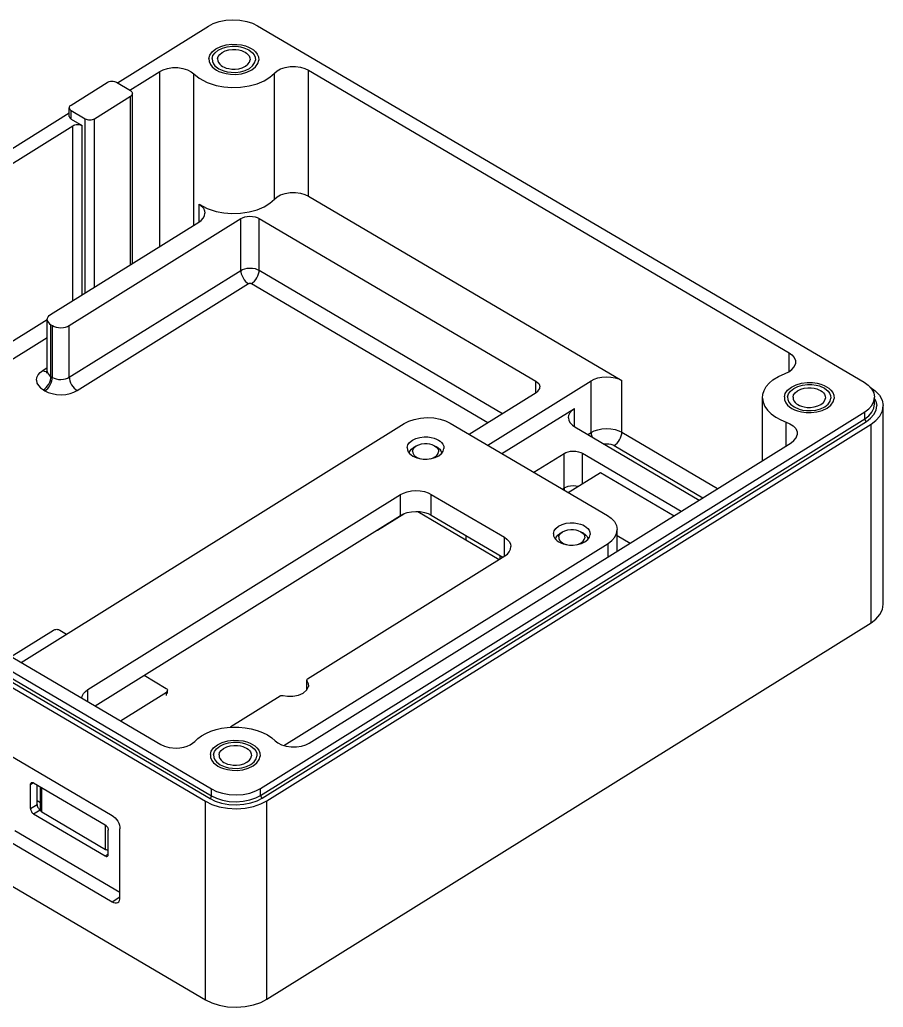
# Model space of a CAD drawing. Header units: millimetres. Extents: x -60 to 60, y -36 to 55.
# Drawn here: x -19.8 to 59.8, y -36.2 to 54.9 of the extents above; entities that cross this region are included whole.
import ezdxf

# ---------------------------------------------------------------- set-up
doc = ezdxf.new("R2010")
doc.units = ezdxf.units.MM
doc.layers.add('VISIBLE', color=7, linetype='Continuous')

msp = doc.modelspace()

# ---------------------------------------------------------------- linework, layer by layer
at = {"layer": 'VISIBLE'}
for p, q in [((-1.96, 54.495), (-1.422, 54.681)), ((-1.422, 54.681), (-0.81, 54.805)), ((-0.81, 54.805), (-0.155, 54.852)), ((-0.155, 54.852), (0.501, 54.816)), ((0.501, 54.816), (1.119, 54.704)), ((1.119, 54.704), (1.666, 54.527)), ((-10.804, 49.03), (-2.404, 54.264)), ((-2.404, 54.264), (-1.96, 54.495)), ((1.666, 54.527), (2.121, 54.304)), ((2.121, 54.304), (58.075, 21.417)), ((-2.061, 51.898), (-1.717, 52.173)), ((-1.801, 51.807), (-1.502, 52.047)), ((-1.717, 52.173), (-1.272, 52.389)), ((-1.502, 52.047), (-1.115, 52.235)), ((-1.272, 52.389), (-0.769, 52.529)), ((-1.143, 51.836), (-0.853, 51.977)), ((-1.115, 52.235), (-0.678, 52.356)), ((-0.853, 51.977), (-0.525, 52.068)), ((-0.769, 52.529), (-0.257, 52.591)), ((-0.678, 52.356), (-0.232, 52.41)), ((-0.525, 52.068), (-0.191, 52.108)), ((-0.257, 52.591), (0.225, 52.584)), ((-0.232, 52.41), (0.187, 52.404)), ((-0.191, 52.108), (0.123, 52.104)), ((0.123, 52.104), (0.401, 52.066)), ((0.187, 52.404), (0.556, 52.354)), ((0.225, 52.584), (0.65, 52.526)), ((0.401, 52.066), (0.635, 52.006)), ((0.556, 52.354), (0.869, 52.273)), ((0.635, 52.006), (0.826, 51.933)), ((0.65, 52.526), (1.009, 52.434)), ((0.826, 51.933), (0.978, 51.855)), ((0.869, 52.273), (1.326, 52.072)), ((1.009, 52.434), (1.302, 52.322)), ((1.302, 52.322), (1.535, 52.202)), ((1.326, 52.072), (1.672, 51.801)), ((1.535, 52.202), (1.74, 52.065)), ((1.74, 52.065), (1.933, 51.891)), ((-2.364, 51.278), (-2.277, 51.589)), ((-2.364, 51.278), (-2.339, 50.987)), ((-2.277, 51.589), (-2.061, 51.898)), ((-2.064, 51.268), (-1.989, 51.539)), ((-2.064, 51.268), (-2.043, 51.015)), ((-2.043, 51.015), (-1.949, 50.793)), ((-1.989, 51.539), (-1.801, 51.807)), ((-1.565, 51.252), (-1.509, 51.455)), ((-1.565, 51.252), (-1.549, 51.062)), ((-1.549, 51.062), (-1.478, 50.895)), ((-1.509, 51.455), (-1.367, 51.656)), ((-1.367, 51.656), (-1.143, 51.836)), ((0.978, 51.855), (1.111, 51.765)), ((1.111, 51.765), (1.237, 51.652)), ((1.237, 51.652), (1.344, 51.512)), ((1.344, 51.512), (1.414, 51.345)), ((1.374, 50.952), (1.431, 51.155)), ((1.414, 51.345), (1.431, 51.155)), ((1.672, 51.801), (1.814, 51.615)), ((1.814, 51.615), (1.908, 51.392)), ((1.854, 50.868), (1.93, 51.139)), ((1.908, 51.392), (1.93, 51.139)), ((1.933, 51.891), (2.096, 51.676)), ((2.096, 51.676), (2.205, 51.421)), ((2.143, 50.818), (2.229, 51.13)), ((2.205, 51.421), (2.229, 51.13)), ((-6.895, 50.076), (-6.578, 50.237)), ((-6.578, 50.237), (-6.18, 50.362)), ((-6.18, 50.362), (-5.721, 50.433)), ((-5.721, 50.433), (-5.233, 50.435)), ((-5.233, 50.435), (-4.759, 50.366)), ((-4.759, 50.366), (-4.338, 50.235)), ((-4.338, 50.235), (-3.998, 50.058)), ((-2.339, 50.987), (-2.231, 50.731)), ((-2.231, 50.731), (-2.068, 50.517)), ((-2.068, 50.517), (-1.875, 50.343)), ((-1.949, 50.793), (-1.807, 50.606)), ((-1.875, 50.343), (-1.67, 50.205)), ((-1.807, 50.606), (-1.461, 50.335)), ((-1.67, 50.205), (-1.437, 50.085)), ((-1.478, 50.895), (-1.372, 50.756)), ((-1.461, 50.335), (-1.003, 50.134)), ((-1.372, 50.756), (-1.246, 50.642)), ((-1.246, 50.642), (-1.112, 50.552)), ((-1.112, 50.552), (-0.96, 50.474)), ((-1.003, 50.134), (-0.691, 50.054)), ((-0.96, 50.474), (-0.769, 50.401)), ((-0.769, 50.401), (-0.535, 50.341)), ((-0.535, 50.341), (-0.258, 50.303)), ((-0.258, 50.303), (0.056, 50.299)), ((0.056, 50.299), (0.39, 50.339)), ((0.39, 50.339), (0.718, 50.43)), ((0.543, 50.051), (0.98, 50.173)), ((0.718, 50.43), (1.009, 50.571)), ((0.98, 50.173), (1.367, 50.36)), ((1.009, 50.571), (1.233, 50.751)), ((1.137, 50.018), (1.583, 50.234)), ((1.233, 50.751), (1.374, 50.952)), ((1.367, 50.36), (1.666, 50.6)), ((1.583, 50.234), (1.926, 50.51)), ((1.666, 50.6), (1.854, 50.868)), ((1.926, 50.51), (2.143, 50.818)), ((3.677, 49.924), (3.917, 50.128)), ((3.917, 50.128), (4.248, 50.311)), ((4.248, 50.311), (4.663, 50.45)), ((4.663, 50.45), (5.134, 50.527)), ((5.134, 50.527), (5.621, 50.533)), ((5.621, 50.533), (6.084, 50.471)), ((6.084, 50.471), (6.487, 50.352)), ((6.487, 50.352), (6.812, 50.197)), ((6.812, 38.575), (6.812, 50.197)), ((6.812, 50.197), (51.154, 24.135)), ((-9.656, 48.356), (-6.895, 50.076)), ((-6.895, 33.936), (-6.895, 50.076)), ((-3.998, 50.058), (-3.748, 49.859)), ((-3.748, 35.897), (-3.748, 49.859)), ((-3.748, 49.859), (-3.253, 49.456)), ((-3.253, 49.456), (-2.537, 49.074)), ((-1.437, 50.085), (-1.144, 49.974)), ((-1.144, 49.974), (-0.785, 49.881)), ((-0.785, 49.881), (-0.359, 49.823)), ((-0.691, 50.054), (-0.321, 50.003)), ((-0.359, 49.823), (0.122, 49.816)), ((-0.321, 50.003), (0.097, 49.997)), ((0.097, 49.997), (0.543, 50.051)), ((0.122, 49.816), (0.634, 49.878)), ((0.634, 49.878), (1.137, 50.018)), ((2.077, 48.948), (2.727, 49.226)), ((2.727, 49.226), (3.264, 49.559)), ((3.264, 49.559), (3.677, 49.924)), ((3.677, 38.301), (3.677, 49.924)), ((-15.08, 46.988), (-11.736, 49.072)), ((-11.736, 49.072), (-11.653, 49.115)), ((-11.653, 49.115), (-11.552, 49.15)), ((-11.552, 49.15), (-11.437, 49.173)), ((-11.437, 49.173), (-11.314, 49.182)), ((-11.314, 49.182), (-11.191, 49.175)), ((-11.191, 49.175), (-11.075, 49.154)), ((-11.075, 49.154), (-10.973, 49.121)), ((-10.973, 49.121), (-10.887, 49.08)), ((-10.887, 49.08), (-9.596, 48.321)), ((-9.596, 48.321), (-9.525, 48.27)), ((-2.537, 49.074), (-1.7, 48.796)), ((-1.7, 48.796), (-1.002, 48.664)), ((-1.002, 48.664), (-0.24, 48.603)), ((-0.24, 48.603), (0.554, 48.629)), ((0.554, 48.629), (1.341, 48.745)), ((1.341, 48.745), (2.077, 48.948)), ((-12.928, 45.723), (-9.584, 47.807)), ((-9.584, 47.807), (-9.515, 47.859)), ((-9.584, 32.261), (-9.584, 47.807)), ((-9.525, 48.27), (-9.467, 48.209)), ((-9.515, 47.859), (-9.46, 47.921)), ((-9.467, 48.209), (-9.429, 48.14)), ((-9.46, 47.921), (-9.425, 47.991)), ((-9.429, 48.14), (-9.414, 48.065)), ((-9.425, 47.991), (-9.414, 48.065)), ((-9.414, 34.93), (-9.414, 48.065)), ((-15.25, 46.73), (-15.239, 46.804)), ((-15.25, 45.934), (-15.25, 46.73)), ((-15.25, 46.73), (-15.235, 46.656)), ((-15.239, 46.804), (-15.204, 46.875)), ((-15.235, 46.656), (-15.197, 46.586)), ((-15.204, 46.875), (-15.149, 46.937)), ((-15.197, 46.586), (-15.139, 46.525)), ((-15.149, 46.937), (-15.08, 46.988)), ((-15.139, 46.525), (-15.068, 46.475)), ((-15.068, 45.679), (-15.068, 46.475)), ((-15.068, 46.475), (-13.776, 45.716)), ((-58.141, 19.534), (-15.25, 46.26)), ((-15.25, 45.934), (-15.235, 45.86)), ((-15.235, 45.86), (-15.197, 45.79)), ((-15.197, 45.79), (-15.139, 45.729)), ((-15.139, 45.729), (-15.068, 45.679)), ((-15.068, 45.679), (-14.063, 45.088)), ((-13.776, 29.649), (-13.776, 45.716)), ((-13.776, 45.716), (-13.691, 45.674)), ((-13.691, 45.674), (-13.589, 45.641)), ((-13.589, 45.641), (-13.473, 45.62)), ((-13.473, 45.62), (-13.35, 45.613)), ((-13.35, 45.613), (-13.227, 45.622)), ((-13.227, 45.622), (-13.112, 45.645)), ((-13.112, 45.645), (-13.011, 45.68)), ((-13.011, 45.68), (-12.928, 45.723)), ((-12.928, 30.177), (-12.928, 45.723)), ((-51.354, 22.373), (-14.912, 45.081)), ((-14.912, 45.081), (-14.829, 45.124)), ((-14.912, 28.941), (-14.912, 45.081)), ((-14.829, 45.124), (-14.728, 45.159)), ((-14.728, 45.159), (-14.613, 45.182)), ((-14.613, 45.182), (-14.49, 45.191)), ((-14.49, 45.191), (-14.367, 45.184)), ((-14.367, 45.184), (-14.251, 45.163)), ((-14.251, 45.163), (-14.149, 45.13)), ((-14.149, 45.13), (-14.063, 45.088)), ((-14.063, 29.47), (-14.063, 45.088)), ((3.264, 37.936), (3.677, 38.301)), ((3.677, 38.301), (3.917, 38.506)), ((3.917, 38.506), (4.248, 38.688)), ((4.248, 38.688), (4.663, 38.827)), ((4.663, 38.827), (5.134, 38.904)), ((5.134, 38.904), (5.621, 38.91)), ((5.621, 38.91), (6.084, 38.848)), ((6.084, 38.848), (6.487, 38.73)), ((6.487, 38.73), (6.812, 38.575)), ((6.812, 38.575), (35.726, 21.58)), ((-3.253, 36.212), (-3.253, 37.833)), ((-3.253, 37.833), (-3.04, 37.663)), ((-3.253, 37.833), (-2.537, 37.451)), ((-3.04, 37.663), (-2.873, 37.462)), ((-2.873, 37.462), (-2.767, 37.237)), ((-2.537, 37.451), (-1.7, 37.174)), ((2.077, 37.325), (2.727, 37.603)), ((2.727, 37.603), (3.264, 37.936)), ((-15.243, 26.65), (0.573, 36.505)), ((-3.077, 36.342), (-2.899, 36.54)), ((-2.899, 36.54), (-2.78, 36.762)), ((-2.78, 36.762), (-2.735, 36.999)), ((-2.767, 37.237), (-2.735, 36.999)), ((-1.7, 37.174), (-1.002, 37.041)), ((-1.002, 37.041), (-0.24, 36.981)), ((-0.24, 36.981), (0.554, 37.006)), ((0.554, 37.006), (1.341, 37.122)), ((0.573, 36.505), (0.739, 36.591)), ((0.573, 31.729), (0.573, 36.505)), ((0.739, 36.591), (0.941, 36.661)), ((0.941, 36.661), (1.17, 36.708)), ((1.17, 36.708), (1.416, 36.725)), ((1.341, 37.122), (2.077, 37.325)), ((1.416, 36.725), (1.662, 36.712)), ((1.662, 36.712), (1.894, 36.67)), ((1.894, 36.67), (2.099, 36.603)), ((2.099, 36.603), (2.27, 36.52)), ((2.27, 31.744), (2.27, 36.52)), ((2.27, 36.52), (27.807, 21.51)), ((-16.964, 27.662), (-3.3, 36.177)), ((-3.3, 36.177), (-3.077, 36.342)), ((-9.414, 32.367), (-9.414, 34.93)), ((0.739, 31.815), (0.941, 31.885)), ((0.941, 31.885), (1.17, 31.931)), ((1.17, 31.931), (1.416, 31.949)), ((1.416, 31.949), (1.662, 31.936)), ((1.662, 31.936), (1.894, 31.893)), ((1.894, 31.893), (2.099, 31.827)), ((-15.243, 21.874), (0.573, 31.729)), ((0.573, 31.729), (0.739, 31.815)), ((0.573, 31.729), (0.585, 31.577)), ((0.585, 31.577), (0.623, 31.406)), ((0.623, 31.406), (0.69, 31.224)), ((0.69, 31.224), (0.783, 31.042)), ((0.783, 31.042), (0.897, 30.871)), ((1.954, 30.881), (2.065, 31.054)), ((2.065, 31.054), (2.156, 31.237)), ((2.099, 31.827), (2.27, 31.744)), ((2.156, 31.237), (2.221, 31.42)), ((2.221, 31.42), (2.258, 31.591)), ((2.258, 31.591), (2.27, 31.744)), ((2.27, 31.744), (24.724, 18.546)), ((-14.525, 20.656), (1.29, 30.511)), ((0.897, 30.871), (1.026, 30.722)), ((1.026, 30.722), (1.159, 30.601)), ((1.159, 30.601), (1.29, 30.511)), ((1.29, 30.511), (1.318, 30.525)), ((1.318, 30.525), (1.351, 30.537)), ((1.351, 30.537), (1.39, 30.545)), ((1.39, 30.545), (1.431, 30.548)), ((1.431, 30.548), (1.472, 30.545)), ((1.472, 30.545), (1.51, 30.538)), ((1.51, 30.538), (1.544, 30.527)), ((1.544, 30.527), (1.573, 30.513)), ((1.573, 30.513), (1.7, 30.606)), ((1.573, 30.513), (23.369, 17.702)), ((1.7, 30.606), (1.829, 30.729)), ((1.829, 30.729), (1.954, 30.881)), ((-17.275, 27.189), (-17.255, 27.325)), ((-17.255, 27.325), (-17.191, 27.454)), ((-17.191, 27.454), (-17.091, 27.568)), ((-17.091, 27.568), (-16.964, 27.662)), ((-26.121, 21.697), (-17.272, 27.211)), ((-17.275, 22.412), (-17.275, 27.189)), ((-17.275, 27.189), (-17.248, 27.052)), ((-17.248, 27.052), (-17.178, 26.925)), ((-17.178, 26.925), (-17.072, 26.813)), ((-17.072, 26.813), (-16.942, 26.721)), ((-16.942, 21.944), (-16.942, 26.721)), ((-16.942, 26.721), (-16.798, 26.636)), ((-16.798, 21.86), (-16.798, 26.636)), ((-16.798, 26.636), (-16.642, 26.56)), ((-16.642, 26.56), (-16.454, 26.499)), ((-16.454, 26.499), (-16.241, 26.461)), ((-16.241, 26.461), (-16.016, 26.448)), ((-16.016, 26.448), (-15.791, 26.465)), ((-15.791, 26.465), (-15.58, 26.507)), ((-15.58, 26.507), (-15.395, 26.571)), ((-15.395, 26.571), (-15.243, 26.65)), ((-15.243, 21.874), (-15.243, 26.65)), ((-24.825, 20.84), (-17.275, 25.544)), ((51.154, 22.402), (51.154, 24.135)), ((51.154, 24.135), (51.42, 23.942)), ((51.42, 23.942), (51.627, 23.702)), ((51.627, 23.702), (51.744, 23.424)), ((51.416, 22.587), (51.634, 22.842)), ((51.634, 22.842), (51.748, 23.129)), ((51.744, 23.424), (51.748, 23.129)), ((-18.275, 21.607), (-18.237, 21.868)), ((-18.237, 21.868), (-18.114, 22.113)), ((-18.114, 22.113), (-17.923, 22.331)), ((-17.923, 22.331), (-17.682, 22.511)), ((-17.682, 22.511), (-17.275, 22.765)), ((-17.682, 22.511), (-17.551, 22.448)), ((-17.551, 22.448), (-17.418, 22.412)), ((-17.418, 22.412), (-17.289, 22.41)), ((-17.341, 22.28), (-17.293, 22.349)), ((-17.334, 22.326), (-17.287, 22.363)), ((-17.324, 22.264), (-17.278, 22.389)), ((-17.292, 22.267), (-17.275, 22.412)), ((-17.289, 22.41), (-17.275, 22.415)), ((-17.275, 22.412), (-17.248, 22.276)), ((-17.248, 22.276), (-17.178, 22.149)), ((-17.178, 22.149), (-17.072, 22.037)), ((-17.072, 22.037), (-16.942, 21.944)), ((-16.953, 21.792), (-16.942, 21.944)), ((-16.942, 21.944), (-16.798, 21.86)), ((-16.81, 21.708), (-16.798, 21.86)), ((-16.798, 21.86), (-16.642, 21.784)), ((-15.395, 21.795), (-15.243, 21.874)), ((-15.243, 21.874), (-15.231, 21.722)), ((33.512, 21.815), (33.894, 21.892)), ((33.894, 21.892), (34.304, 21.922)), ((34.304, 21.922), (34.714, 21.9)), ((34.714, 21.9), (35.1, 21.829)), ((49.661, 21.63), (50.184, 21.96)), ((50.184, 21.96), (50.794, 22.23)), ((50.794, 22.23), (51.125, 22.381)), ((51.125, 22.381), (51.416, 22.587)), ((-18.275, 21.607), (-18.224, 21.347)), ((-18.224, 21.347), (-18.09, 21.104)), ((-18.09, 21.104), (-17.888, 20.89)), ((-17.382, 20.93), (-17.257, 21.081)), ((-17.257, 21.081), (-17.146, 21.254)), ((-17.238, 20.845), (-17.114, 20.997)), ((-17.146, 21.254), (-17.055, 21.438)), ((-17.114, 20.997), (-17.002, 21.17)), ((-17.055, 21.438), (-16.99, 21.621)), ((-17.002, 21.17), (-16.912, 21.354)), ((-16.99, 21.621), (-16.953, 21.792)), ((-16.912, 21.354), (-16.847, 21.536)), ((-16.847, 21.536), (-16.81, 21.708)), ((-16.642, 21.784), (-16.454, 21.723)), ((-16.454, 21.723), (-16.241, 21.684)), ((-16.241, 21.684), (-16.016, 21.672)), ((-16.016, 21.672), (-15.791, 21.688)), ((-15.791, 21.688), (-15.58, 21.731)), ((-15.58, 21.731), (-15.395, 21.795)), ((-15.231, 21.722), (-15.192, 21.551)), ((-15.192, 21.551), (-15.126, 21.369)), ((-15.126, 21.369), (-15.032, 21.187)), ((-15.032, 21.187), (-14.918, 21.017)), ((-14.918, 21.017), (-14.789, 20.867)), ((23.357, 15.61), (32.898, 21.555)), ((27.807, 20.467), (27.807, 21.51)), ((27.807, 21.51), (27.95, 21.409)), ((27.95, 21.409), (28.066, 21.287)), ((28.066, 21.287), (28.142, 21.148)), ((28.142, 21.148), (28.171, 20.999)), ((28.149, 20.85), (28.171, 20.999)), ((32.898, 21.555), (33.176, 21.699)), ((32.898, 16.778), (32.898, 21.555)), ((33.176, 21.699), (33.512, 21.815)), ((35.1, 21.829), (35.442, 21.719)), ((35.442, 21.719), (35.726, 21.58)), ((35.726, 16.803), (35.726, 21.58)), ((48.861, 20.67), (49.054, 21.012)), ((49.054, 21.012), (49.324, 21.335)), ((49.324, 21.335), (49.661, 21.63)), ((51.023, 20.697), (51.367, 20.972)), ((51.367, 20.972), (51.812, 21.188)), ((51.582, 20.846), (51.969, 21.034)), ((51.812, 21.188), (52.315, 21.328)), ((51.969, 21.034), (52.407, 21.155)), ((52.315, 21.328), (52.828, 21.39)), ((52.407, 21.155), (52.852, 21.209)), ((52.828, 21.39), (53.309, 21.383)), ((52.852, 21.209), (53.271, 21.203)), ((53.271, 21.203), (53.641, 21.153)), ((53.309, 21.383), (53.734, 21.325)), ((53.641, 21.153), (53.953, 21.072)), ((53.734, 21.325), (54.093, 21.233)), ((53.953, 21.072), (54.41, 20.871)), ((54.093, 21.233), (54.386, 21.121)), ((54.386, 21.121), (54.619, 21.001)), ((54.619, 21.001), (54.824, 20.863)), ((58.075, 21.417), (58.455, 21.148)), ((58.455, 21.148), (58.763, 20.823)), ((58.617, 20.977), (58.632, 20.968)), ((58.632, 20.968), (59.108, 20.632)), ((-17.888, 20.89), (-17.638, 20.714)), ((-17.638, 20.714), (-17.511, 20.806)), ((-17.638, 20.714), (-17.495, 20.63)), ((-17.511, 20.806), (-17.382, 20.93)), ((-17.495, 20.63), (-17.368, 20.722)), ((-17.495, 20.63), (-17.196, 20.484)), ((-17.368, 20.722), (-17.238, 20.845)), ((-17.196, 20.484), (-16.838, 20.368)), ((-16.838, 20.368), (-16.432, 20.294)), ((-16.432, 20.294), (-16.001, 20.271)), ((-16.001, 20.271), (-15.571, 20.301)), ((-15.571, 20.301), (-15.17, 20.383)), ((-15.17, 20.383), (-14.817, 20.505)), ((-14.817, 20.505), (-14.525, 20.656)), ((-14.789, 20.867), (-14.656, 20.746)), ((-14.656, 20.746), (-14.525, 20.656)), ((21.635, 16.621), (27.832, 20.483)), ((27.832, 20.483), (27.97, 20.586)), ((27.97, 20.586), (28.079, 20.71)), ((28.079, 20.71), (28.149, 20.85)), ((48.718, 19.95), (48.749, 20.318)), ((48.749, 20.318), (48.861, 20.67)), ((50.72, 20.077), (50.807, 20.388)), ((50.72, 20.077), (50.745, 19.786)), ((50.807, 20.388), (51.023, 20.697)), ((51.02, 20.067), (51.095, 20.338)), ((51.02, 20.067), (51.041, 19.814)), ((51.095, 20.338), (51.283, 20.606)), ((51.283, 20.606), (51.582, 20.846)), ((51.519, 20.051), (51.576, 20.254)), ((51.519, 20.051), (51.535, 19.861)), ((51.576, 20.254), (51.717, 20.455)), ((51.717, 20.455), (51.941, 20.635)), ((51.941, 20.635), (52.231, 20.776)), ((52.231, 20.776), (52.559, 20.867)), ((52.559, 20.867), (52.893, 20.907)), ((52.893, 20.907), (53.207, 20.903)), ((53.207, 20.903), (53.485, 20.865)), ((53.485, 20.865), (53.719, 20.805)), ((53.719, 20.805), (53.91, 20.732)), ((53.91, 20.732), (54.062, 20.654)), ((54.062, 20.654), (54.196, 20.564)), ((54.196, 20.564), (54.322, 20.451)), ((54.322, 20.451), (54.428, 20.311)), ((54.41, 20.871), (54.756, 20.6)), ((54.428, 20.311), (54.499, 20.144)), ((54.499, 20.144), (54.515, 19.954)), ((54.756, 20.6), (54.898, 20.413)), ((54.824, 20.863), (55.017, 20.69)), ((54.898, 20.413), (54.993, 20.191)), ((54.993, 20.191), (55.014, 19.938)), ((55.017, 20.69), (55.18, 20.475)), ((55.18, 20.475), (55.289, 20.219)), ((55.289, 20.219), (55.314, 19.928)), ((58.763, 20.823), (58.967, 20.452)), ((58.967, 20.452), (59.045, 20.056)), ((58.986, 19.658), (59.045, 20.056)), ((59.045, 19.419), (59.045, 20.056)), ((59.108, 20.632), (59.493, 20.225)), ((59.493, 20.225), (59.748, 19.762)), ((48.717, 15.865), (48.718, 19.95)), ((48.718, 19.95), (48.777, 19.571)), ((48.777, 19.571), (48.93, 19.193)), ((48.93, 19.193), (49.179, 18.829)), ((50.745, 19.786), (50.854, 19.53)), ((50.854, 19.53), (51.017, 19.315)), ((51.017, 19.315), (51.21, 19.142)), ((51.041, 19.814), (51.136, 19.592)), ((51.136, 19.592), (51.278, 19.405)), ((51.21, 19.142), (51.415, 19.004)), ((51.278, 19.405), (51.624, 19.134)), ((51.535, 19.861), (51.606, 19.694)), ((51.606, 19.694), (51.712, 19.554)), ((51.624, 19.134), (52.081, 18.933)), ((51.712, 19.554), (51.838, 19.441)), ((51.838, 19.441), (51.972, 19.351)), ((51.972, 19.351), (52.124, 19.273)), ((52.124, 19.273), (52.315, 19.2)), ((52.315, 19.2), (52.549, 19.14)), ((52.549, 19.14), (52.827, 19.102)), ((53.141, 19.098), (53.475, 19.138)), ((53.475, 19.138), (53.803, 19.229)), ((53.803, 19.229), (54.093, 19.37)), ((54.065, 18.971), (54.452, 19.159)), ((54.093, 19.37), (54.317, 19.55)), ((54.317, 19.55), (54.458, 19.751)), ((54.452, 19.159), (54.751, 19.399)), ((54.458, 19.751), (54.515, 19.954)), ((54.667, 19.033), (55.011, 19.308)), ((54.751, 19.399), (54.939, 19.667)), ((54.939, 19.667), (55.014, 19.938)), ((55.011, 19.308), (55.227, 19.617)), ((55.227, 19.617), (55.314, 19.928)), ((58.508, 18.954), (58.8, 19.284)), ((58.8, 19.284), (58.986, 19.658)), ((58.986, 19.022), (59.045, 19.419)), ((59.045, 19.896), (59.162, 19.682)), ((59.045, 19.419), (59.048, 19.39)), ((59.162, 19.682), (59.245, 19.261)), ((59.183, 18.839), (59.245, 19.261)), ((59.748, 19.762), (59.845, 19.267)), ((59.772, 18.77), (59.845, 19.267)), ((59.845, 0.957), (59.845, 19.267)), ((2.404, -16.052), (58.141, 18.678)), ((24.672, 14.837), (31.365, 19.008)), ((30.8, 18.147), (30.837, 18.395)), ((30.837, 18.395), (30.953, 18.629)), ((30.953, 18.629), (31.136, 18.835)), ((31.136, 18.835), (31.365, 19.008)), ((31.365, 17.325), (31.365, 19.008)), ((49.179, 18.829), (49.515, 18.492)), ((49.515, 18.492), (49.926, 18.193)), ((51.415, 19.004), (51.648, 18.884)), ((51.648, 18.884), (51.941, 18.772)), ((51.941, 18.772), (52.3, 18.68)), ((52.081, 18.933), (52.393, 18.853)), ((52.3, 18.68), (52.725, 18.622)), ((52.393, 18.853), (52.763, 18.802)), ((52.725, 18.622), (53.206, 18.615)), ((52.763, 18.802), (53.182, 18.796)), ((52.827, 19.102), (53.141, 19.098)), ((53.182, 18.796), (53.627, 18.85)), ((53.206, 18.615), (53.719, 18.677)), ((53.627, 18.85), (54.065, 18.971)), ((53.719, 18.677), (54.222, 18.817)), ((54.222, 18.817), (54.667, 19.033)), ((58.141, 18.678), (58.508, 18.954)), ((58.141, 18.041), (58.141, 18.678)), ((58.141, 18.041), (58.508, 18.317)), ((58.508, 18.317), (58.8, 18.648)), ((58.674, 18.09), (58.985, 18.442)), ((58.8, 18.648), (58.986, 19.022)), ((58.985, 18.442), (59.183, 18.839)), ((59.174, 17.889), (59.539, 18.303)), ((59.539, 18.303), (59.772, 18.77)), ((-19.682, -4.421), (15.66, 17.602)), ((2.404, -16.689), (58.141, 18.041)), ((2.548, -16.933), (58.284, 17.798)), ((2.978, -17.186), (58.715, 17.545)), ((15.66, 17.602), (16.077, 17.818)), ((16.077, 17.818), (16.581, 17.993)), ((16.581, 17.993), (17.155, 18.109)), ((17.155, 18.109), (17.769, 18.153)), ((17.769, 18.153), (18.384, 18.12)), ((18.384, 18.12), (18.964, 18.014)), ((18.964, 18.014), (19.476, 17.848)), ((19.476, 17.848), (19.903, 17.64)), ((19.903, 17.64), (34.393, 9.123)), ((30.8, 18.147), (30.849, 17.899)), ((30.849, 17.899), (30.976, 17.667)), ((30.976, 17.667), (31.169, 17.464)), ((31.169, 17.464), (31.407, 17.296)), ((49.926, 18.193), (50.395, 17.94)), ((50.395, 17.94), (50.903, 17.736)), ((50.903, 15.558), (50.903, 17.736)), ((50.903, 17.736), (51.24, 17.591)), ((51.24, 17.591), (51.541, 17.391)), ((51.541, 17.391), (51.771, 17.14)), ((58.141, 18.041), (58.143, 18.011)), ((58.143, 18.011), (58.151, 17.977)), ((58.151, 17.977), (58.164, 17.941)), ((58.164, 17.941), (58.183, 17.904)), ((58.183, 17.904), (58.206, 17.87)), ((58.206, 17.87), (58.231, 17.84)), ((58.231, 17.84), (58.258, 17.816)), ((58.258, 17.816), (58.284, 17.798)), ((58.284, 17.798), (58.674, 18.09)), ((58.715, 17.545), (59.174, 17.889)), ((58.715, -0.765), (58.715, 17.545)), ((-58.075, 16.795), (-2.121, -16.092)), ((31.407, 17.296), (42.875, 10.555)), ((32.602, 16.594), (32.898, 16.778)), ((32.898, 16.778), (33.176, 16.922)), ((32.898, 16.778), (32.91, 16.626)), ((32.91, 16.626), (32.948, 16.456)), ((32.948, 16.456), (32.979, 16.372)), ((33.176, 16.922), (33.512, 17.039)), ((33.512, 17.039), (33.894, 17.116)), ((33.894, 17.116), (34.304, 17.145)), ((34.304, 17.145), (34.714, 17.123)), ((34.714, 17.123), (35.1, 17.053)), ((35.1, 17.053), (35.442, 16.942)), ((35.442, 16.942), (35.726, 16.803)), ((35.613, 16.297), (35.677, 16.48)), ((35.677, 16.48), (35.715, 16.651)), ((35.715, 16.651), (35.726, 16.803)), ((35.726, 16.803), (44.564, 11.608)), ((51.771, 17.14), (51.899, 16.855)), ((51.806, 16.28), (51.909, 16.56)), ((51.899, 16.855), (51.909, 16.56)), ((-58.632, 15.652), (-2.678, -17.236)), ((-58.214, 15.912), (-2.26, -16.975)), ((-58.075, 16.158), (-2.121, -16.729)), ((6.895, -11.864), (51.354, 15.839)), ((15.927, 15.406), (15.991, 15.637)), ((15.991, 15.637), (16.151, 15.864)), ((16.151, 15.864), (16.405, 16.068)), ((16.405, 16.068), (16.734, 16.228)), ((16.548, 15.427), (16.763, 15.539)), ((16.584, 15.395), (16.763, 15.539)), ((16.734, 16.228), (17.105, 16.331)), ((16.763, 15.539), (16.996, 15.652)), ((16.996, 15.652), (17.258, 15.725)), ((17.105, 16.331), (17.484, 16.377)), ((17.258, 15.725), (17.525, 15.757)), ((17.484, 16.377), (17.84, 16.372)), ((17.525, 15.757), (17.777, 15.753)), ((17.777, 15.753), (17.998, 15.723)), ((17.84, 16.372), (18.154, 16.329)), ((17.998, 15.723), (18.186, 15.675)), ((18.154, 16.329), (18.42, 16.261)), ((18.186, 15.675), (18.46, 15.554)), ((18.42, 16.261), (18.636, 16.178)), ((18.46, 15.554), (18.668, 15.391)), ((18.46, 15.554), (18.669, 15.445)), ((18.636, 16.178), (18.809, 16.089)), ((18.809, 16.089), (18.96, 15.988)), ((18.96, 15.988), (19.103, 15.859)), ((19.103, 15.859), (19.223, 15.701)), ((19.223, 15.701), (19.303, 15.512)), ((19.303, 15.512), (19.322, 15.297)), ((34.083, 15.723), (34.114, 15.729)), ((34.114, 15.729), (34.318, 15.744)), ((34.318, 15.744), (34.523, 15.733)), ((34.523, 15.733), (34.716, 15.698)), ((34.716, 15.698), (34.887, 15.643)), ((34.887, 15.643), (35.029, 15.573)), ((35.029, 15.573), (35.156, 15.665)), ((35.029, 15.573), (43.21, 10.765)), ((35.156, 15.665), (35.286, 15.789)), ((35.286, 15.789), (35.411, 15.94)), ((35.411, 15.94), (35.522, 16.113)), ((35.522, 16.113), (35.613, 16.297)), ((48.717, 14.196), (48.717, 15.865)), ((51.354, 15.839), (51.61, 16.036)), ((51.61, 16.036), (51.806, 16.28)), ((15.927, 15.406), (15.945, 15.191)), ((15.945, 15.191), (16.025, 15.002)), ((16.025, 15.002), (16.146, 14.844)), ((16.132, 14.862), (16.183, 15.046)), ((16.146, 14.844), (16.288, 14.715)), ((16.183, 15.046), (16.324, 15.247)), ((16.288, 14.715), (16.44, 14.613)), ((16.324, 15.247), (16.548, 15.427)), ((16.426, 15.072), (16.471, 15.234)), ((16.426, 15.072), (16.439, 14.92)), ((16.439, 14.92), (16.495, 14.786)), ((16.44, 14.613), (16.612, 14.525)), ((16.471, 15.234), (16.584, 15.395)), ((16.495, 14.786), (16.581, 14.675)), ((16.581, 14.675), (16.788, 14.512)), ((18.485, 14.527), (18.664, 14.671)), ((18.515, 14.475), (18.844, 14.635)), ((18.664, 14.671), (18.777, 14.832)), ((18.668, 15.391), (18.753, 15.28)), ((18.669, 15.445), (18.929, 15.242)), ((18.753, 15.28), (18.809, 15.146)), ((18.777, 14.832), (18.822, 14.994)), ((18.809, 15.146), (18.822, 14.994)), ((18.844, 14.635), (19.098, 14.838)), ((18.929, 15.242), (19.035, 15.102)), ((19.035, 15.102), (19.106, 14.936)), ((19.098, 14.838), (19.258, 15.066)), ((19.106, 14.936), (19.112, 14.859)), ((19.258, 15.066), (19.322, 15.297)), ((27.613, 13.108), (30.405, 14.848)), ((30.405, 14.848), (30.571, 14.934)), ((30.405, 11.663), (30.405, 14.848)), ((30.571, 14.934), (30.773, 15.004)), ((30.773, 15.004), (31.003, 15.05)), ((31.003, 15.05), (31.248, 15.068)), ((31.248, 15.068), (31.494, 15.055)), ((31.494, 15.055), (31.726, 15.012)), ((31.726, 15.012), (31.931, 14.946)), ((31.931, 14.946), (32.102, 14.863)), ((32.102, 12.069), (32.102, 14.863)), ((32.102, 14.863), (41.203, 9.514)), ((-51.154, 14.077), (-6.812, -11.985)), ((16.612, 14.525), (16.829, 14.442)), ((16.788, 14.512), (17.063, 14.391)), ((16.829, 14.442), (17.094, 14.374)), ((17.063, 14.391), (17.17, 14.363)), ((17.094, 14.374), (17.408, 14.331)), ((17.408, 14.331), (17.764, 14.326)), ((17.764, 14.326), (18.143, 14.372)), ((18.066, 14.362), (18.253, 14.414)), ((18.143, 14.372), (18.515, 14.475)), ((18.253, 14.414), (18.485, 14.527)), ((30.781, 11.246), (33.752, 13.097)), ((33.752, 13.097), (40.545, 9.104)), ((30.773, 11.82), (31.003, 11.866)), ((31.003, 11.866), (31.248, 11.884)), ((31.248, 11.884), (31.494, 11.87)), ((31.494, 11.87), (31.718, 11.829)), ((-13.52, -6.922), (15.324, 11.051)), ((15.324, 11.051), (15.601, 11.195)), ((15.324, 9.141), (15.324, 11.051)), ((15.601, 11.195), (15.937, 11.312)), ((15.937, 11.312), (16.32, 11.389)), ((16.32, 11.389), (16.729, 11.418)), ((16.729, 11.418), (17.139, 11.396)), ((17.139, 11.396), (17.526, 11.326)), ((17.526, 11.326), (17.867, 11.215)), ((17.867, 11.215), (18.152, 11.076)), ((18.152, 9.166), (18.152, 11.076)), ((18.152, 11.076), (24.895, 7.113)), ((30.243, 11.562), (30.405, 11.663)), ((30.405, 11.663), (30.571, 11.75)), ((30.405, 11.663), (30.417, 11.511)), ((30.417, 11.511), (30.43, 11.452)), ((30.571, 11.75), (30.773, 11.82)), ((-12.868, -8.426), (15.324, 9.141)), ((13.181, 7.77), (15.627, 9.294)), ((15.324, 9.141), (15.601, 9.285)), ((15.601, 9.285), (15.937, 9.401)), ((15.937, 9.401), (16.32, 9.478)), ((16.32, 9.478), (16.729, 9.508)), ((16.729, 9.508), (17.139, 9.486)), ((16.9, 9.498), (24.419, 5.079)), ((17.139, 9.486), (17.526, 9.415)), ((17.526, 9.415), (17.867, 9.305)), ((17.867, 9.305), (18.152, 9.166)), ((18.152, 9.166), (24.752, 5.286)), ((34.393, 9.123), (34.75, 8.871)), ((14.351, 8.499), (14.351, 8.535)), ((29.891, 8.141), (30.22, 8.301)), ((30.22, 8.301), (30.592, 8.404)), ((30.592, 8.404), (30.97, 8.45)), ((30.97, 8.45), (31.326, 8.445)), ((31.326, 8.445), (31.641, 8.402)), ((31.641, 8.402), (31.906, 8.334)), ((31.906, 8.334), (32.122, 8.251)), ((32.122, 8.251), (32.295, 8.163)), ((34.75, 8.871), (35.039, 8.566)), ((35.039, 8.566), (35.23, 8.218)), ((35.23, 8.218), (35.303, 7.847)), ((13.031, 7.712), (13.059, 7.718)), ((13.059, 7.718), (13.126, 7.741)), ((13.126, 7.741), (13.181, 7.77)), ((29.413, 7.479), (29.477, 7.71)), ((29.413, 7.479), (29.431, 7.264)), ((29.477, 7.71), (29.637, 7.938)), ((29.637, 7.938), (29.891, 8.141)), ((29.669, 7.119), (29.81, 7.32)), ((29.81, 7.32), (30.034, 7.5)), ((29.912, 7.145), (29.957, 7.307)), ((29.957, 7.307), (30.07, 7.468)), ((30.034, 7.5), (30.25, 7.612)), ((30.07, 7.468), (30.25, 7.612)), ((30.25, 7.612), (30.482, 7.725)), ((30.482, 7.725), (30.744, 7.798)), ((30.744, 7.798), (31.012, 7.83)), ((31.012, 7.83), (31.263, 7.827)), ((31.263, 7.827), (31.485, 7.796)), ((31.485, 7.796), (31.672, 7.748)), ((31.672, 7.748), (31.947, 7.627)), ((31.947, 7.627), (32.154, 7.465)), ((31.947, 7.627), (32.156, 7.519)), ((32.154, 7.465), (32.239, 7.353)), ((32.156, 7.519), (32.415, 7.315)), ((32.239, 7.353), (32.296, 7.219)), ((32.295, 8.163), (32.446, 8.061)), ((32.415, 7.315), (32.521, 7.176)), ((32.446, 8.061), (32.589, 7.932)), ((32.589, 7.932), (32.709, 7.774)), ((32.709, 7.774), (32.79, 7.585)), ((32.744, 7.139), (32.808, 7.37)), ((32.79, 7.585), (32.808, 7.37)), ((35.073, 7.124), (35.248, 7.474)), ((35.248, 7.474), (35.303, 7.847)), ((35.303, 5.936), (35.303, 7.847)), ((4.539, -12.086), (34.455, 6.555)), ((21.369, 6.872), (21.369, 7.275)), ((24.895, 5.376), (24.895, 7.113)), ((24.895, 7.113), (25.133, 6.945)), ((25.133, 6.945), (25.325, 6.742)), ((25.325, 6.742), (25.453, 6.51)), ((25.453, 6.51), (25.501, 6.262)), ((29.431, 7.264), (29.511, 7.075)), ((29.511, 7.075), (29.632, 6.917)), ((29.618, 6.935), (29.669, 7.119)), ((29.632, 6.917), (29.775, 6.788)), ((29.775, 6.788), (29.926, 6.687)), ((29.912, 7.145), (29.925, 6.993)), ((29.925, 6.993), (29.982, 6.86)), ((29.926, 6.687), (30.098, 6.598)), ((29.982, 6.86), (30.067, 6.748)), ((30.067, 6.748), (30.274, 6.585)), ((30.098, 6.598), (30.315, 6.515)), ((30.274, 6.585), (30.549, 6.464)), ((30.315, 6.515), (30.58, 6.447)), ((30.549, 6.464), (30.657, 6.437)), ((30.58, 6.447), (30.895, 6.404)), ((30.895, 6.404), (31.25, 6.399)), ((31.25, 6.399), (31.629, 6.445)), ((31.552, 6.436), (31.739, 6.488)), ((31.629, 6.445), (32.001, 6.548)), ((31.739, 6.488), (31.971, 6.6)), ((31.971, 6.6), (32.151, 6.744)), ((32.001, 6.548), (32.33, 6.708)), ((32.151, 6.744), (32.263, 6.905)), ((32.263, 6.905), (32.309, 7.068)), ((32.296, 7.219), (32.309, 7.068)), ((32.33, 6.708), (32.584, 6.912)), ((32.521, 7.176), (32.592, 7.009)), ((32.584, 6.912), (32.744, 7.139)), ((32.592, 7.009), (32.599, 6.932)), ((34.455, 6.555), (34.8, 6.814)), ((34.455, 5.309), (34.455, 6.555)), ((34.8, 6.814), (35.073, 7.124)), ((35.303, 7.268), (36.484, 6.574)), ((24.936, 5.401), (25.166, 5.573)), ((25.166, 5.573), (25.348, 5.78)), ((25.348, 5.78), (25.465, 6.014)), ((25.465, 6.014), (25.501, 6.262)), ((25.465, 6.014), (25.501, 6.262)), ((35.287, 5.827), (35.303, 5.936)), ((6.727, -5.945), (24.936, 5.401)), ((24.503, 5.132), (24.503, 5.432)), ((59.772, 0.46), (59.845, 0.957)), ((59.539, -0.007), (59.772, 0.46)), ((2.978, -35.496), (58.715, -0.765)), ((58.715, -0.765), (59.174, -0.421)), ((59.174, -0.421), (59.539, -0.007)), ((-20.6, -3.881), (-16.689, -1.444)), ((-16.689, -1.444), (-16.634, -1.415)), ((-16.634, -1.415), (-16.566, -1.392)), ((-16.634, -1.415), (-16.566, -1.392)), ((-16.566, -1.392), (-16.49, -1.376)), ((-16.566, -1.392), (-16.49, -1.376)), ((-16.49, -1.376), (-16.408, -1.37)), ((-16.49, -1.376), (-16.408, -1.37)), ((-16.408, -1.37), (-16.326, -1.375)), ((-16.326, -1.375), (-16.249, -1.389)), ((-16.249, -1.389), (-16.18, -1.411)), ((-16.18, -1.411), (-16.124, -1.439)), ((-16.124, -1.439), (-15.492, -1.81)), ((-58.632, -2.658), (-2.678, -35.546)), ((-8.349, -5.61), (-6.296, -6.817)), ((6.658, -6.281), (6.659, -6.07)), ((6.658, -6.97), (6.658, -6.281)), ((6.659, -6.07), (6.66, -6.024)), ((6.659, -6.07), (6.678, -6.112)), ((6.66, -6.024), (6.685, -5.98)), ((6.678, -6.937), (6.678, -6.112)), ((6.678, -6.112), (6.801, -6.358)), ((6.685, -5.98), (6.727, -5.945)), ((6.801, -6.358), (6.812, -6.652)), ((-13.932, -7.301), (-13.75, -7.094)), ((-13.75, -7.094), (-13.52, -6.922)), ((-13.52, -8.043), (-13.52, -6.922)), ((-10.527, -9.802), (-6.288, -7.16)), ((-6.296, -6.817), (-6.248, -6.851)), ((-6.288, -7.16), (-6.242, -7.125)), ((-6.288, -7.478), (-6.288, -7.16)), ((-6.248, -6.851), (-6.21, -6.892)), ((-6.248, -6.851), (-6.21, -6.892)), ((-6.242, -7.125), (-6.205, -7.084)), ((-6.21, -6.892), (-6.184, -6.938)), ((-6.21, -6.892), (-6.184, -6.938)), ((-6.205, -7.084), (-6.182, -7.037)), ((-6.184, -6.938), (-6.174, -6.987)), ((-6.184, -6.938), (-6.174, -6.987)), ((-6.182, -7.037), (-6.174, -6.987)), ((-6.174, -7.306), (-6.174, -6.987)), ((5.887, -7.449), (6.344, -7.246)), ((6.344, -7.246), (6.665, -6.964)), ((6.665, -6.964), (6.812, -6.652)), ((-14.075, -7.716), (-14.049, -7.534)), ((-14.049, -7.534), (-13.932, -7.301)), ((-0.334, -10.345), (4.206, -7.516)), ((4.206, -7.516), (4.263, -7.489)), ((4.263, -7.489), (4.334, -7.473)), ((4.334, -7.473), (4.41, -7.471)), ((4.41, -7.471), (4.48, -7.481)), ((4.48, -7.481), (4.89, -7.548)), ((4.89, -7.548), (5.375, -7.547)), ((5.375, -7.547), (5.887, -7.449)), ((-2.644, -10.972), (-2.195, -10.779)), ((-2.195, -10.779), (-1.709, -10.622)), ((-1.709, -10.622), (-1.197, -10.504)), ((-1.197, -10.504), (-0.674, -10.428)), ((-0.674, -10.428), (-0.153, -10.393)), ((-0.392, -10.409), (-0.378, -10.382)), ((-0.378, -10.382), (-0.334, -10.345)), ((-0.153, -10.393), (0.408, -10.398)), ((0.408, -10.398), (0.979, -10.448)), ((0.979, -10.448), (1.543, -10.547)), ((1.543, -10.547), (2.084, -10.693)), ((2.084, -10.693), (2.587, -10.883)), ((2.587, -10.883), (3.039, -11.111)), ((-4.093, -12.023), (-3.677, -11.712)), ((-3.677, -11.712), (-3.391, -11.445)), ((-3.391, -11.445), (-3.045, -11.196)), ((-3.045, -11.196), (-2.644, -10.972)), ((-1.583, -12.022), (-1.137, -11.806)), ((-1.137, -11.806), (-0.634, -11.666)), ((-0.98, -11.961), (-0.543, -11.839)), ((-0.634, -11.666), (-0.122, -11.604)), ((-0.543, -11.839), (-0.097, -11.785)), ((-0.122, -11.604), (0.359, -11.611)), ((-0.097, -11.785), (0.321, -11.791)), ((0.321, -11.791), (0.691, -11.842)), ((0.359, -11.611), (0.785, -11.669)), ((0.785, -11.669), (1.144, -11.762)), ((1.144, -11.762), (1.437, -11.873)), ((3.039, -11.111), (3.428, -11.368)), ((3.428, -11.368), (3.748, -11.647)), ((3.748, -11.647), (3.998, -11.846)), ((-21.329, -12.642), (-11.286, -18.545)), ((-6.812, -11.985), (-6.45, -12.154)), ((-6.45, -12.154), (-6.035, -12.269)), ((-6.035, -12.269), (-5.381, -12.327)), ((-5.381, -12.327), (-5.033, -12.305)), ((-5.033, -12.305), (-4.692, -12.245)), ((-4.692, -12.245), (-4.374, -12.149)), ((-4.374, -12.149), (-4.093, -12.023)), ((-2.229, -12.918), (-2.143, -12.606)), ((-2.143, -12.606), (-1.926, -12.298)), ((-1.93, -12.927), (-1.854, -12.656)), ((-1.926, -12.298), (-1.583, -12.022)), ((-1.854, -12.656), (-1.666, -12.388)), ((-1.666, -12.388), (-1.367, -12.148)), ((-1.431, -12.943), (-1.374, -12.74)), ((-1.374, -12.74), (-1.233, -12.539)), ((-1.367, -12.148), (-0.98, -11.961)), ((-1.233, -12.539), (-1.009, -12.359)), ((-1.009, -12.359), (-0.718, -12.218)), ((-0.718, -12.218), (-0.39, -12.127)), ((-0.39, -12.127), (-0.056, -12.087)), ((-0.056, -12.087), (0.258, -12.091)), ((0.258, -12.091), (0.535, -12.129)), ((0.535, -12.129), (0.769, -12.189)), ((0.691, -11.842), (1.003, -11.922)), ((0.769, -12.189), (0.96, -12.262)), ((0.96, -12.262), (1.112, -12.34)), ((1.003, -11.922), (1.461, -12.123)), ((1.112, -12.34), (1.246, -12.43)), ((1.246, -12.43), (1.372, -12.544)), ((1.372, -12.544), (1.478, -12.683)), ((1.437, -11.873), (1.67, -11.993)), ((1.461, -12.123), (1.807, -12.394)), ((1.478, -12.683), (1.549, -12.85)), ((1.67, -11.993), (1.875, -12.131)), ((1.807, -12.394), (1.949, -12.581)), ((1.875, -12.131), (2.068, -12.305)), ((1.949, -12.581), (2.043, -12.803)), ((2.068, -12.305), (2.231, -12.519)), ((2.231, -12.519), (2.339, -12.775)), ((3.998, -11.846), (4.338, -12.023)), ((4.338, -12.023), (4.759, -12.154)), ((4.759, -12.154), (5.233, -12.223)), ((5.233, -12.223), (5.721, -12.221)), ((5.721, -12.221), (6.18, -12.15)), ((6.18, -12.15), (6.578, -12.025)), ((6.578, -12.025), (6.895, -11.864)), ((-2.229, -12.918), (-2.205, -13.209)), ((-2.205, -13.209), (-2.096, -13.464)), ((-2.096, -13.464), (-1.933, -13.679)), ((-1.93, -12.927), (-1.908, -13.18)), ((-1.908, -13.18), (-1.814, -13.403)), ((-1.814, -13.403), (-1.672, -13.589)), ((-1.672, -13.589), (-1.326, -13.86)), ((-1.431, -12.943), (-1.414, -13.133)), ((-1.414, -13.133), (-1.344, -13.3)), ((-1.344, -13.3), (-1.237, -13.44)), ((-1.237, -13.44), (-1.111, -13.553)), ((-1.111, -13.553), (-0.978, -13.643)), ((-0.978, -13.643), (-0.826, -13.721)), ((0.853, -13.765), (1.143, -13.624)), ((1.143, -13.624), (1.367, -13.444)), ((1.367, -13.444), (1.509, -13.243)), ((1.502, -13.835), (1.801, -13.595)), ((1.509, -13.243), (1.565, -13.04)), ((1.549, -12.85), (1.565, -13.04)), ((1.801, -13.595), (1.989, -13.327)), ((1.989, -13.327), (2.064, -13.056)), ((2.043, -12.803), (2.064, -13.056)), ((2.061, -13.686), (2.277, -13.377)), ((2.277, -13.377), (2.364, -13.066)), ((2.339, -12.775), (2.364, -13.066)), ((-1.933, -13.679), (-1.74, -13.853)), ((-1.74, -13.853), (-1.535, -13.99)), ((-1.535, -13.99), (-1.302, -14.11)), ((-1.326, -13.86), (-0.869, -14.061)), ((-1.302, -14.11), (-1.009, -14.222)), ((-1.009, -14.222), (-0.65, -14.314)), ((-0.869, -14.061), (-0.556, -14.142)), ((-0.826, -13.721), (-0.635, -13.794)), ((-0.65, -14.314), (-0.225, -14.372)), ((-0.635, -13.794), (-0.401, -13.854)), ((-0.556, -14.142), (-0.187, -14.192)), ((-0.401, -13.854), (-0.123, -13.892)), ((-0.225, -14.372), (0.257, -14.379)), ((-0.187, -14.192), (0.232, -14.198)), ((-0.123, -13.892), (0.191, -13.896)), ((0.191, -13.896), (0.525, -13.856)), ((0.232, -14.198), (0.678, -14.144)), ((0.257, -14.379), (0.769, -14.317)), ((0.525, -13.856), (0.853, -13.765)), ((0.678, -14.144), (1.115, -14.023)), ((0.769, -14.317), (1.272, -14.177)), ((1.115, -14.023), (1.502, -13.835)), ((1.272, -14.177), (1.717, -13.961)), ((1.717, -13.961), (2.061, -13.686)), ((-18.822, -15.683), (-18.561, -15.52)), ((-18.822, -15.683), (-18.817, -15.627)), ((-18.822, -17.912), (-18.822, -15.683)), ((-18.817, -15.627), (-18.802, -15.577)), ((-18.802, -15.577), (-18.775, -15.536)), ((-18.775, -15.536), (-18.738, -15.507)), ((-18.738, -15.507), (-18.692, -15.492)), ((-18.692, -15.492), (-18.641, -15.493)), ((-18.641, -15.493), (-18.587, -15.507)), ((-18.587, -15.507), (-18.535, -15.533)), ((-18.535, -15.533), (-11.935, -19.412)), ((-18.223, -17.538), (-18.223, -15.716)), ((-17.907, -18.037), (-17.907, -15.902)), ((-17.786, -18.207), (-17.786, -15.973)), ((-2.121, -16.729), (-2.121, -16.092)), ((-2.121, -16.092), (-1.666, -16.315)), ((-1.666, -16.315), (-1.119, -16.492)), ((1.422, -16.469), (1.96, -16.283)), ((1.96, -16.283), (2.404, -16.052)), ((2.404, -16.689), (2.404, -16.052)), ((-18.223, -17.172), (-17.907, -17.358)), ((-2.678, -35.546), (-2.678, -17.236)), ((-2.678, -17.236), (-2.11, -17.514)), ((-2.26, -16.975), (-2.235, -16.957)), ((-2.26, -16.975), (-1.777, -17.212)), ((-2.235, -16.957), (-2.209, -16.932)), ((-2.209, -16.932), (-2.184, -16.902)), ((-2.184, -16.902), (-2.162, -16.867)), ((-2.162, -16.867), (-2.144, -16.831)), ((-2.144, -16.831), (-2.131, -16.794)), ((-2.131, -16.794), (-2.123, -16.76)), ((-2.123, -16.76), (-2.121, -16.729)), ((-2.121, -16.729), (-1.666, -16.952)), ((-1.777, -17.212), (-1.196, -17.399)), ((-1.666, -16.952), (-1.119, -17.128)), ((-1.119, -16.492), (-0.501, -16.604)), ((-1.119, -17.128), (-0.501, -17.241)), ((-0.501, -16.604), (0.155, -16.64)), ((-0.501, -17.241), (0.155, -17.276)), ((0.155, -16.64), (0.81, -16.593)), ((0.155, -17.276), (0.81, -17.23)), ((0.81, -16.593), (1.422, -16.469)), ((0.81, -17.23), (1.422, -17.106)), ((1.422, -17.106), (1.96, -16.92)), ((1.504, -17.376), (2.076, -17.178)), ((1.96, -16.92), (2.404, -16.689)), ((2.076, -17.178), (2.548, -16.933)), ((2.404, -16.689), (2.407, -16.72)), ((2.407, -16.72), (2.414, -16.754)), ((2.414, -16.754), (2.428, -16.79)), ((2.423, -17.474), (2.978, -17.186)), ((2.428, -16.79), (2.446, -16.827)), ((2.446, -16.827), (2.469, -16.861)), ((2.469, -16.861), (2.495, -16.891)), ((2.495, -16.891), (2.522, -16.915)), ((2.522, -16.915), (2.548, -16.933)), ((2.978, -35.496), (2.978, -17.186)), ((-18.822, -17.912), (-18.223, -17.538)), ((-18.822, -17.912), (-18.817, -17.972)), ((-18.817, -17.972), (-18.802, -18.041)), ((-18.802, -18.041), (-18.775, -18.113)), ((-18.775, -18.113), (-18.738, -18.186)), ((-18.738, -18.186), (-18.692, -18.254)), ((-18.535, -18.399), (-17.936, -18.025)), ((-18.223, -17.538), (-18.218, -17.599)), ((-18.218, -17.599), (-18.203, -17.667)), ((-18.203, -17.667), (-18.176, -17.74)), ((-18.176, -17.74), (-18.139, -17.813)), ((-18.139, -17.813), (-18.093, -17.881)), ((-18.093, -17.881), (-18.041, -17.941)), ((-18.041, -17.941), (-17.988, -17.989)), ((-17.988, -17.989), (-17.936, -18.025)), ((-17.936, -18.025), (-17.906, -18.043)), ((-17.907, -18.037), (-17.898, -18.087)), ((-17.898, -18.087), (-17.872, -18.133)), ((-17.872, -18.133), (-17.834, -18.174)), ((-17.834, -18.174), (-17.786, -18.207)), ((-17.786, -18.207), (-11.904, -21.665)), ((-2.11, -17.514), (-1.426, -17.735)), ((-1.426, -17.735), (-0.654, -17.876)), ((-1.196, -17.399), (-0.539, -17.519)), ((-0.654, -17.876), (0.167, -17.92)), ((-0.539, -17.519), (0.158, -17.557)), ((0.158, -17.557), (0.854, -17.507)), ((0.167, -17.92), (0.985, -17.861)), ((0.854, -17.507), (1.504, -17.376)), ((0.985, -17.861), (1.751, -17.707)), ((1.751, -17.707), (2.423, -17.474)), ((-18.692, -18.254), (-18.641, -18.314)), ((-18.641, -18.314), (-18.587, -18.363)), ((-18.587, -18.363), (-18.535, -18.399)), ((-18.535, -18.399), (-11.935, -22.278)), ((-11.286, -18.545), (-11.156, -18.635)), ((-11.156, -18.635), (-11.022, -18.756)), ((-11.022, -18.756), (-10.894, -18.905)), ((-10.894, -18.905), (-10.779, -19.076)), ((-10.779, -19.076), (-10.686, -19.258)), ((-20.257, -19.934), (-10.569, -25.628)), ((-11.935, -19.412), (-11.883, -19.448)), ((-11.904, -21.665), (-11.904, -19.434)), ((-11.883, -19.448), (-11.83, -19.496)), ((-11.83, -19.496), (-11.778, -19.556)), ((-11.778, -19.556), (-11.732, -19.624)), ((-11.732, -19.624), (-11.695, -19.697)), ((-11.695, -19.697), (-11.668, -19.77)), ((-11.668, -19.77), (-11.653, -19.838)), ((-11.653, -19.838), (-11.648, -19.899)), ((-11.648, -22.128), (-11.648, -19.899)), ((-10.686, -19.258), (-10.619, -19.44)), ((-10.619, -19.44), (-10.581, -19.611)), ((-10.581, -19.611), (-10.569, -19.763)), ((-10.569, -26.131), (-10.569, -19.763)), ((-21.329, -20.603), (-11.286, -26.506)), ((-11.904, -21.665), (-11.847, -21.692)), ((-11.847, -21.692), (-11.779, -21.714)), ((-11.779, -21.714), (-11.701, -21.729)), ((-11.701, -21.729), (-11.648, -21.731)), ((-11.935, -22.278), (-11.648, -22.099)), ((-11.935, -22.278), (-11.883, -22.303)), ((-11.883, -22.303), (-11.83, -22.317)), ((-11.83, -22.317), (-11.778, -22.318)), ((-11.778, -22.318), (-11.732, -22.304)), ((-11.732, -22.304), (-11.695, -22.275)), ((-11.695, -22.275), (-11.668, -22.233)), ((-11.668, -22.233), (-11.653, -22.183)), ((-11.653, -22.183), (-11.648, -22.128)), ((-11.286, -26.506), (-10.569, -26.059)), ((-10.686, -26.498), (-10.619, -26.395)), ((-10.619, -26.395), (-10.581, -26.269)), ((-10.581, -26.269), (-10.569, -26.131)), ((-11.286, -26.506), (-11.156, -26.569)), ((-11.156, -26.569), (-11.022, -26.605)), ((-11.022, -26.605), (-10.894, -26.607)), ((-10.894, -26.607), (-10.779, -26.571)), ((-10.779, -26.571), (-10.686, -26.498)), ((2.423, -35.784), (2.978, -35.496)), ((-2.678, -35.546), (-2.11, -35.824)), ((-2.11, -35.824), (-1.426, -36.045)), ((-1.426, -36.045), (-0.654, -36.186)), ((-0.654, -36.186), (0.167, -36.23)), ((0.167, -36.23), (0.985, -36.171)), ((0.985, -36.171), (1.751, -36.017)), ((1.751, -36.017), (2.423, -35.784))]:
    msp.add_line(p, q, dxfattribs=at)

doc.saveas('drawing.dxf')
